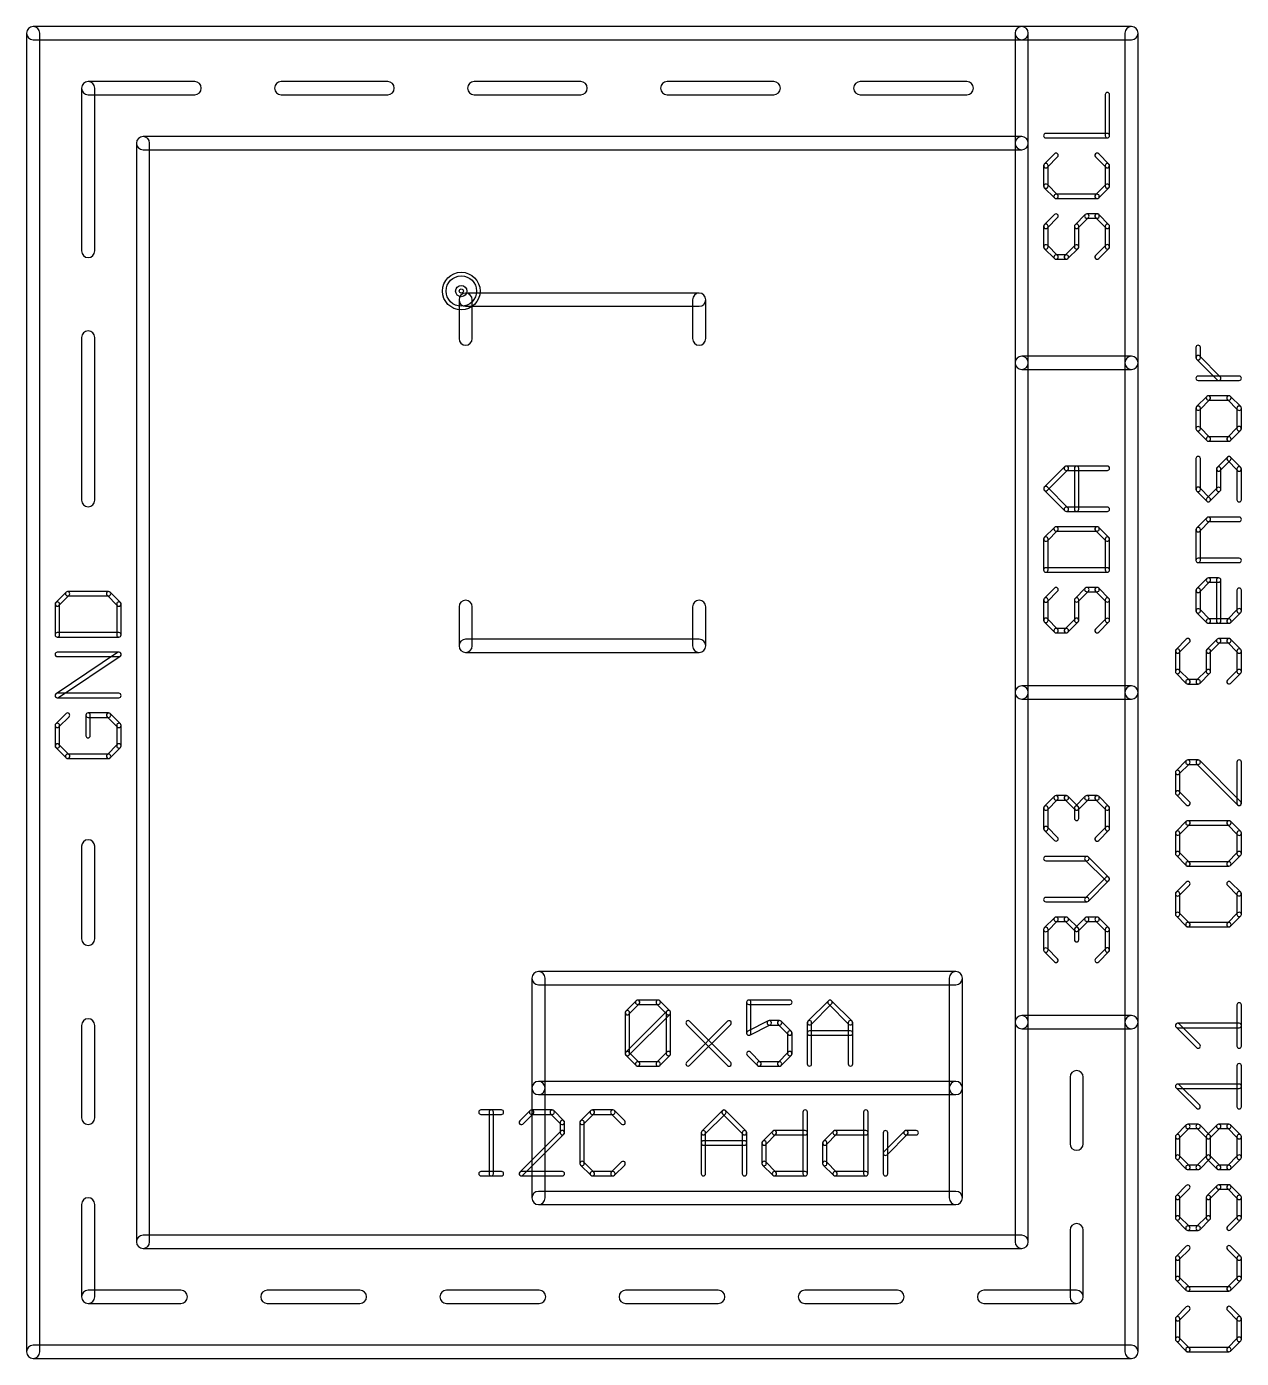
# Model space of a CAD drawing. Extents: x 0 to 11.2, y 0 to 11.2.
# Drawn here: x 1.612 to 2.165, y 3.767 to 4.373 of the extents above; entities that cross this region are included whole.
import ezdxf

# ---------------------------------------------------------------- set-up
doc = ezdxf.new("R2010")
doc.units = 0
doc.layers.add('21', color=253, linetype='CONTINUOUS')

msp = doc.modelspace()

# ---------------------------------------------------------------- linework, layer by layer
at = {"layer": '21'}
for points in [[(1.6176, 3.7697), (1.6176, 4.3697, 1), (1.6116, 4.3697), (1.6116, 3.7697, 1)], [(1.6146, 4.3667), (2.0646, 4.3667, 1), (2.0646, 4.3727), (1.6146, 4.3727, 1)], [(2.0646, 4.3667), (2.1146, 4.3667, 1), (2.1146, 4.3727), (2.0646, 4.3727, 1)], [(2.0676, 4.3197), (2.0676, 4.3697, 1), (2.0616, 4.3697), (2.0616, 4.3197, 1)], [(2.1116, 4.3697), (2.1116, 4.2197, 1), (2.1176, 4.2197), (2.1176, 4.3697, 1)], [(1.6426, 4.270635), (1.6426, 4.3447, 1), (1.6366, 4.3447), (1.6366, 4.270635, 1)], [(1.6396, 4.3417), (1.688104, 4.3417, 1), (1.688104, 4.3477), (1.6396, 4.3477, 1)], [(1.727474, 4.3417), (1.775978, 4.3417, 1), (1.775978, 4.3477), (1.727474, 4.3477, 1)], [(1.815348, 4.3417), (1.863852, 4.3417, 1), (1.863852, 4.3477), (1.815348, 4.3477, 1)], [(1.903222, 4.3417), (1.951726, 4.3417, 1), (1.951726, 4.3477), (1.903222, 4.3477, 1)], [(1.991096, 4.3417), (2.0396, 4.3417, 1), (2.0396, 4.3477), (1.991096, 4.3477, 1)], [(2.1046, 4.323076), (2.1046, 4.341759, 1), (2.1026, 4.341759), (2.1026, 4.323076, 1)], [(1.6646, 4.3167), (2.0646, 4.3167, 1), (2.0646, 4.3227), (1.6646, 4.3227, 1)], [(1.6676, 3.8197), (1.6676, 4.3197, 1), (1.6616, 4.3197), (1.6616, 3.8197, 1)], [(2.0616, 4.3197), (2.0616, 4.2197, 1), (2.0676, 4.2197), (2.0676, 4.3197, 1)], [(2.075576, 4.322076), (2.1036, 4.322076, 1), (2.1036, 4.324076), (2.075576, 4.324076, 1)], [(2.07954, 4.314842), (2.074869, 4.310172, 1), (2.076283, 4.308758), (2.080954, 4.313428, 1)], [(2.104307, 4.310172), (2.099636, 4.314842, 1), (2.098222, 4.313428), (2.102893, 4.308758, 1)], [(2.074576, 4.309465), (2.074576, 4.300123, 1), (2.076576, 4.300123), (2.076576, 4.309465, 1)], [(2.1046, 4.300123), (2.1046, 4.309465, 1), (2.1026, 4.309465), (2.1026, 4.300123, 1)], [(2.074869, 4.299416), (2.07954, 4.294746, 1), (2.080954, 4.29616), (2.076283, 4.300831, 1)], [(2.099636, 4.294746), (2.104307, 4.299416, 1), (2.102893, 4.300831), (2.098222, 4.29616, 1)], [(2.080247, 4.294453), (2.098929, 4.294453, 1), (2.098929, 4.296453), (2.080247, 4.296453, 1)], [(2.07954, 4.287219), (2.074869, 4.282548, 1), (2.076283, 4.281134), (2.080954, 4.285805, 1)], [(2.090295, 4.281134), (2.094966, 4.285805, 1), (2.093552, 4.287219), (2.088881, 4.282548, 1)], [(2.094259, 4.285512), (2.098929, 4.285512, 1), (2.098929, 4.287512), (2.094259, 4.287512, 1)], [(2.098222, 4.285805), (2.102893, 4.281134, 1), (2.104307, 4.282548), (2.099636, 4.287219, 1)], [(2.074576, 4.281841), (2.074576, 4.2725, 1), (2.076576, 4.2725), (2.076576, 4.281841, 1)], [(2.090588, 4.2725), (2.090588, 4.281841, 1), (2.088588, 4.281841), (2.088588, 4.2725, 1)], [(2.1026, 4.281841), (2.1026, 4.2725, 1), (2.1046, 4.2725), (2.1046, 4.281841, 1)], [(2.074869, 4.271793), (2.07954, 4.267122, 1), (2.080954, 4.268536), (2.076283, 4.273207, 1)], [(2.085624, 4.267122), (2.090295, 4.271793, 1), (2.088881, 4.273207), (2.08421, 4.268536, 1)], [(2.102893, 4.273207), (2.098222, 4.268536, 1), (2.099636, 4.267122), (2.104307, 4.271793, 1)], [(2.080247, 4.266829), (2.084917, 4.266829, 1), (2.084917, 4.268829), (2.080247, 4.268829, 1)], [(1.81145, 4.24544), (1.91775, 4.24544, 1), (1.91775, 4.25144), (1.81145, 4.25144, 1)], [(1.80845, 4.24844), (1.80845, 4.230724, 1), (1.81445, 4.230724), (1.81445, 4.24844, 1)], [(1.91475, 4.24844), (1.91475, 4.230724, 1), (1.92075, 4.230724), (1.92075, 4.24844, 1)], [(1.6426, 4.1572), (1.6426, 4.231265, 1), (1.6366, 4.231265), (1.6366, 4.1572, 1)], [(2.145917, 4.222018), (2.145917, 4.226688, 1), (2.143917, 4.226688), (2.143917, 4.222018, 1)], [(2.0616, 4.2197), (2.0616, 4.0697, 1), (2.0676, 4.0697), (2.0676, 4.2197, 1)], [(2.0646, 4.2167), (2.1146, 4.2167, 1), (2.1146, 4.2227), (2.0646, 4.2227, 1)], [(2.1116, 4.2197), (2.1116, 4.0697, 1), (2.1176, 4.0697), (2.1176, 4.2197, 1)], [(2.154966, 4.213384), (2.145624, 4.222725, 1), (2.14421, 4.221311), (2.153552, 4.211969, 1)], [(2.1636, 4.213676), (2.144917, 4.213676, 1), (2.144917, 4.211676), (2.1636, 4.211676, 1)], [(2.148881, 4.204443), (2.14421, 4.199772, 1), (2.145624, 4.198358), (2.150295, 4.203028, 1)], [(2.143917, 4.199065), (2.143917, 4.189724, 1), (2.145917, 4.189724), (2.145917, 4.199065, 1)], [(2.158929, 4.204735), (2.149588, 4.204735, 1), (2.149588, 4.202735), (2.158929, 4.202735, 1)], [(2.164307, 4.199772), (2.159636, 4.204443, 1), (2.158222, 4.203028), (2.162893, 4.198358, 1)], [(2.1646, 4.189724), (2.1646, 4.199065, 1), (2.1626, 4.199065), (2.1626, 4.189724, 1)], [(2.14421, 4.189016), (2.148881, 4.184346, 1), (2.150295, 4.18576), (2.145624, 4.190431, 1)], [(2.159636, 4.184346), (2.164307, 4.189016, 1), (2.162893, 4.190431), (2.158222, 4.18576, 1)], [(2.149588, 4.184053), (2.158929, 4.184053, 1), (2.158929, 4.186053), (2.149588, 4.186053, 1)], [(2.145917, 4.1621), (2.145917, 4.176112, 1), (2.143917, 4.176112), (2.143917, 4.1621, 1)], [(2.158222, 4.176819), (2.153552, 4.172148, 1), (2.154966, 4.170734), (2.159636, 4.175405, 1)], [(2.164307, 4.172148), (2.159636, 4.176819, 1), (2.158222, 4.175405), (2.162893, 4.170734, 1)], [(2.076283, 4.16171), (2.085624, 4.171052, 1), (2.08421, 4.172466), (2.074869, 4.163125, 1)], [(2.084917, 4.170759), (2.1036, 4.170759, 1), (2.1036, 4.172759), (2.084917, 4.172759, 1)], [(2.090588, 4.153076), (2.090588, 4.171759, 1), (2.088588, 4.171759), (2.088588, 4.153076, 1)], [(2.153259, 4.171441), (2.153259, 4.1621, 1), (2.155259, 4.1621), (2.155259, 4.171441, 1)], [(2.1646, 4.157429), (2.1646, 4.171441, 1), (2.1626, 4.171441), (2.1626, 4.157429, 1)], [(2.085624, 4.153783), (2.076283, 4.163125, 1), (2.074869, 4.16171), (2.08421, 4.152369, 1)], [(2.150295, 4.158136), (2.145624, 4.162807, 1), (2.14421, 4.161393), (2.148881, 4.156722, 1)], [(2.153552, 4.162807), (2.148881, 4.158136, 1), (2.150295, 4.156722), (2.154966, 4.161393, 1)], [(2.1036, 4.154076), (2.084917, 4.154076, 1), (2.084917, 4.152076), (2.1036, 4.152076, 1)], [(2.07954, 4.144842), (2.074869, 4.140172, 1), (2.076283, 4.138758), (2.080954, 4.143428, 1)], [(2.098929, 4.145135), (2.080247, 4.145135, 1), (2.080247, 4.143135), (2.098929, 4.143135, 1)], [(2.104307, 4.140172), (2.099636, 4.144842, 1), (2.098222, 4.143428), (2.102893, 4.138758, 1)], [(2.145624, 4.143111), (2.150295, 4.147781, 1), (2.148881, 4.149196), (2.14421, 4.144525, 1)], [(2.149588, 4.147488), (2.1636, 4.147488, 1), (2.1636, 4.149488), (2.149588, 4.149488, 1)], [(2.074576, 4.139465), (2.074576, 4.125453, 1), (2.076576, 4.125453), (2.076576, 4.139465, 1)], [(2.1046, 4.125453), (2.1046, 4.139465, 1), (2.1026, 4.139465), (2.1026, 4.125453, 1)], [(2.145917, 4.129806), (2.145917, 4.143818, 1), (2.143917, 4.143818), (2.143917, 4.129806, 1)], [(2.1636, 4.130806), (2.144917, 4.130806, 1), (2.144917, 4.128806), (2.1636, 4.128806, 1)], [(2.075576, 4.124453), (2.1036, 4.124453, 1), (2.1036, 4.126453), (2.075576, 4.126453, 1)], [(2.145624, 4.115487), (2.150295, 4.120158, 1), (2.148881, 4.121572), (2.14421, 4.116901, 1)], [(2.149588, 4.119865), (2.154259, 4.119865, 1), (2.154259, 4.121865), (2.149588, 4.121865, 1)], [(2.153259, 4.120865), (2.153259, 4.102182, 1), (2.155259, 4.102182), (2.155259, 4.120865, 1)], [(1.62954, 4.115337), (1.624869, 4.110666, 1), (1.626283, 4.109252), (1.630954, 4.113923, 1)], [(1.648929, 4.11563), (1.630247, 4.11563, 1), (1.630247, 4.11363), (1.648929, 4.11363, 1)], [(1.654307, 4.110666), (1.649636, 4.115337, 1), (1.648222, 4.113923), (1.652893, 4.109252, 1)], [(2.07954, 4.117219), (2.074869, 4.112548, 1), (2.076283, 4.111134), (2.080954, 4.115805, 1)], [(2.090295, 4.111134), (2.094966, 4.115805, 1), (2.093552, 4.117219), (2.088881, 4.112548, 1)], [(2.094259, 4.115512), (2.098929, 4.115512, 1), (2.098929, 4.117512), (2.094259, 4.117512, 1)], [(2.098222, 4.115805), (2.102893, 4.111134, 1), (2.104307, 4.112548), (2.099636, 4.117219, 1)], [(2.145917, 4.106853), (2.145917, 4.116194, 1), (2.143917, 4.116194), (2.143917, 4.106853, 1)], [(2.1626, 4.116194), (2.1626, 4.106853, 1), (2.1646, 4.106853), (2.1646, 4.116194, 1)], [(1.624576, 4.109959), (1.624576, 4.095947, 1), (1.626576, 4.095947), (1.626576, 4.109959, 1)], [(1.6546, 4.095947), (1.6546, 4.109959, 1), (1.6526, 4.109959), (1.6526, 4.095947, 1)], [(1.81445, 4.09096), (1.81445, 4.108676, 1), (1.80845, 4.108676), (1.80845, 4.09096, 1)], [(1.92075, 4.09096), (1.92075, 4.108676, 1), (1.91475, 4.108676), (1.91475, 4.09096, 1)], [(2.074576, 4.111841), (2.074576, 4.1025, 1), (2.076576, 4.1025), (2.076576, 4.111841, 1)], [(2.090588, 4.1025), (2.090588, 4.111841, 1), (2.088588, 4.111841), (2.088588, 4.1025, 1)], [(2.1026, 4.111841), (2.1026, 4.1025, 1), (2.1046, 4.1025), (2.1046, 4.111841, 1)], [(2.074869, 4.101793), (2.07954, 4.097122, 1), (2.080954, 4.098536), (2.076283, 4.103207, 1)], [(2.085624, 4.097122), (2.090295, 4.101793, 1), (2.088881, 4.103207), (2.08421, 4.098536, 1)], [(2.102893, 4.103207), (2.098222, 4.098536, 1), (2.099636, 4.097122), (2.104307, 4.101793, 1)], [(2.150295, 4.102889), (2.145624, 4.10756, 1), (2.14421, 4.106146), (2.148881, 4.101475, 1)], [(2.158929, 4.103182), (2.149588, 4.103182, 1), (2.149588, 4.101182), (2.158929, 4.101182, 1)], [(2.162893, 4.10756), (2.158222, 4.102889, 1), (2.159636, 4.101475), (2.164307, 4.106146, 1)], [(1.625576, 4.094947), (1.6536, 4.094947, 1), (1.6536, 4.096947), (1.625576, 4.096947, 1)], [(2.080247, 4.096829), (2.084917, 4.096829, 1), (2.084917, 4.098829), (2.080247, 4.098829, 1)], [(1.81145, 4.08796), (1.91775, 4.08796, 1), (1.91775, 4.09396), (1.81145, 4.09396, 1)], [(2.13954, 4.093948), (2.134869, 4.089278, 1), (2.136283, 4.087864), (2.140954, 4.092534, 1)], [(2.150295, 4.087864), (2.154966, 4.092534, 1), (2.153552, 4.093948), (2.148881, 4.089278, 1)], [(2.154259, 4.092241), (2.158929, 4.092241, 1), (2.158929, 4.094241), (2.154259, 4.094241, 1)], [(2.158222, 4.092534), (2.162893, 4.087864, 1), (2.164307, 4.089278), (2.159636, 4.093948, 1)], [(1.626131, 4.067492), (1.654155, 4.086174, 1), (1.653045, 4.087838), (1.625021, 4.069156, 1)], [(1.6536, 4.088006), (1.625576, 4.088006, 1), (1.625576, 4.086006), (1.6536, 4.086006, 1)], [(2.134576, 4.088571), (2.134576, 4.079229, 1), (2.136576, 4.079229), (2.136576, 4.088571, 1)], [(2.150588, 4.079229), (2.150588, 4.088571, 1), (2.148588, 4.088571), (2.148588, 4.079229, 1)], [(2.1626, 4.088571), (2.1626, 4.079229, 1), (2.1646, 4.079229), (2.1646, 4.088571, 1)], [(2.134869, 4.078522), (2.13954, 4.073852, 1), (2.140954, 4.075266), (2.136283, 4.079937, 1)], [(2.145624, 4.073852), (2.150295, 4.078522, 1), (2.148881, 4.079937), (2.14421, 4.075266, 1)], [(2.162893, 4.079937), (2.158222, 4.075266, 1), (2.159636, 4.073852), (2.164307, 4.078522, 1)], [(2.0616, 4.0697), (2.0616, 3.9197, 1), (2.0676, 3.9197), (2.0676, 4.0697, 1)], [(2.0646, 4.0667), (2.1146, 4.0667, 1), (2.1146, 4.0727), (2.0646, 4.0727, 1)], [(2.1116, 4.0697), (2.1116, 3.9197, 1), (2.1176, 3.9197), (2.1176, 4.0697, 1)], [(2.140247, 4.073559), (2.144917, 4.073559, 1), (2.144917, 4.075559), (2.140247, 4.075559, 1)], [(1.6536, 4.069324), (1.625576, 4.069324, 1), (1.625576, 4.067324), (1.6536, 4.067324, 1)], [(1.62954, 4.06009), (1.624869, 4.055419, 1), (1.626283, 4.054005), (1.630954, 4.058676, 1)], [(1.648929, 4.060383), (1.639588, 4.060383, 1), (1.639588, 4.058383), (1.648929, 4.058383, 1)], [(1.638588, 4.059383), (1.638588, 4.050041, 1), (1.640588, 4.050041), (1.640588, 4.059383, 1)], [(1.654307, 4.055419), (1.649636, 4.06009, 1), (1.648222, 4.058676), (1.652893, 4.054005, 1)], [(1.624576, 4.054712), (1.624576, 4.045371, 1), (1.626576, 4.045371), (1.626576, 4.054712, 1)], [(1.6546, 4.045371), (1.6546, 4.054712, 1), (1.6526, 4.054712), (1.6526, 4.045371, 1)], [(1.624869, 4.044664), (1.62954, 4.039993, 1), (1.630954, 4.041407), (1.626283, 4.046078, 1)], [(1.649636, 4.039993), (1.654307, 4.044664, 1), (1.652893, 4.046078), (1.648222, 4.041407, 1)], [(1.630247, 4.0397), (1.648929, 4.0397, 1), (1.648929, 4.0417), (1.630247, 4.0417, 1)], [(2.13954, 4.038701), (2.134869, 4.034031, 1), (2.136283, 4.032617), (2.140954, 4.037287, 1)], [(2.144917, 4.038994), (2.140247, 4.038994, 1), (2.140247, 4.036994), (2.144917, 4.036994, 1)], [(2.164307, 4.020019), (2.145624, 4.038701, 1), (2.14421, 4.037287), (2.162893, 4.018605, 1)], [(2.1626, 4.037994), (2.1626, 4.019312, 1), (2.1646, 4.019312), (2.1646, 4.037994, 1)], [(2.134576, 4.033324), (2.134576, 4.023982, 1), (2.136576, 4.023982), (2.136576, 4.033324, 1)], [(2.134869, 4.023275), (2.13954, 4.018605, 1), (2.140954, 4.020019), (2.136283, 4.02469, 1)], [(2.076283, 4.016381), (2.080954, 4.021052, 1), (2.07954, 4.022466), (2.074869, 4.017795, 1)], [(2.076576, 4.007747), (2.076576, 4.017088, 1), (2.074576, 4.017088), (2.074576, 4.007747, 1)], [(2.080247, 4.020759), (2.084917, 4.020759, 1), (2.084917, 4.022759), (2.080247, 4.022759, 1)], [(2.08421, 4.021052), (2.088881, 4.016381, 1), (2.090295, 4.017795), (2.085624, 4.022466, 1)], [(2.090295, 4.016381), (2.094966, 4.021052, 1), (2.093552, 4.022466), (2.088881, 4.017795, 1)], [(2.088588, 4.017088), (2.088588, 4.012418, 1), (2.090588, 4.012418), (2.090588, 4.017088, 1)], [(2.094259, 4.020759), (2.098929, 4.020759, 1), (2.098929, 4.022759), (2.094259, 4.022759, 1)], [(2.098222, 4.021052), (2.102893, 4.016381, 1), (2.104307, 4.017795), (2.099636, 4.022466, 1)], [(2.1026, 4.017088), (2.1026, 4.007747, 1), (2.1046, 4.007747), (2.1046, 4.017088, 1)], [(2.080954, 4.003783), (2.076283, 4.008454, 1), (2.074869, 4.00704), (2.07954, 4.002369, 1)], [(2.102893, 4.008454), (2.098222, 4.003783, 1), (2.099636, 4.002369), (2.104307, 4.00704, 1)], [(2.13954, 4.011078), (2.134869, 4.006407, 1), (2.136283, 4.004993), (2.140954, 4.009664, 1)], [(2.134576, 4.0057), (2.134576, 3.996359, 1), (2.136576, 3.996359), (2.136576, 4.0057, 1)], [(2.158929, 4.011371), (2.140247, 4.011371, 1), (2.140247, 4.009371), (2.158929, 4.009371, 1)], [(2.164307, 4.006407), (2.159636, 4.011078, 1), (2.158222, 4.009664), (2.162893, 4.004993, 1)], [(2.1646, 3.996359), (2.1646, 4.0057, 1), (2.1626, 4.0057), (2.1626, 3.996359, 1)], [(1.6366, 3.9997), (1.6366, 3.957613, 1), (1.6426, 3.957613), (1.6426, 3.9997, 1)], [(2.094259, 3.995135), (2.075576, 3.995135, 1), (2.075576, 3.993135), (2.094259, 3.993135, 1)], [(2.104307, 3.985501), (2.094966, 3.994842, 1), (2.093552, 3.993428), (2.102893, 3.984087, 1)], [(2.134869, 3.995652), (2.13954, 3.990981, 1), (2.140954, 3.992395), (2.136283, 3.997066, 1)], [(2.159636, 3.990981), (2.164307, 3.995652, 1), (2.162893, 3.997066), (2.158222, 3.992395, 1)], [(2.140247, 3.990688), (2.158929, 3.990688, 1), (2.158929, 3.992688), (2.140247, 3.992688, 1)], [(2.094966, 3.974746), (2.104307, 3.984087, 1), (2.102893, 3.985501), (2.093552, 3.97616, 1)], [(2.13954, 3.983454), (2.134869, 3.978784, 1), (2.136283, 3.97737), (2.140954, 3.98204, 1)], [(2.164307, 3.978784), (2.159636, 3.983454, 1), (2.158222, 3.98204), (2.162893, 3.97737, 1)], [(2.075576, 3.974453), (2.094259, 3.974453, 1), (2.094259, 3.976453), (2.075576, 3.976453, 1)], [(2.134576, 3.978077), (2.134576, 3.968735, 1), (2.136576, 3.968735), (2.136576, 3.978077, 1)], [(2.1646, 3.968735), (2.1646, 3.978077, 1), (2.1626, 3.978077), (2.1626, 3.968735, 1)], [(2.134869, 3.968028), (2.13954, 3.963358, 1), (2.140954, 3.964772), (2.136283, 3.969442, 1)], [(2.159636, 3.963358), (2.164307, 3.968028, 1), (2.162893, 3.969442), (2.158222, 3.964772, 1)], [(2.076283, 3.961134), (2.080954, 3.965805, 1), (2.07954, 3.967219), (2.074869, 3.962548, 1)], [(2.080247, 3.965512), (2.084917, 3.965512, 1), (2.084917, 3.967512), (2.080247, 3.967512, 1)], [(2.08421, 3.965805), (2.088881, 3.961134, 1), (2.090295, 3.962548), (2.085624, 3.967219, 1)], [(2.090295, 3.961134), (2.094966, 3.965805, 1), (2.093552, 3.967219), (2.088881, 3.962548, 1)], [(2.094259, 3.965512), (2.098929, 3.965512, 1), (2.098929, 3.967512), (2.094259, 3.967512, 1)], [(2.098222, 3.965805), (2.102893, 3.961134, 1), (2.104307, 3.962548), (2.099636, 3.967219, 1)], [(2.140247, 3.963065), (2.158929, 3.963065, 1), (2.158929, 3.965065), (2.140247, 3.965065, 1)], [(2.076576, 3.9525), (2.076576, 3.961841, 1), (2.074576, 3.961841), (2.074576, 3.9525, 1)], [(2.088588, 3.961841), (2.088588, 3.957171, 1), (2.090588, 3.957171), (2.090588, 3.961841, 1)], [(2.1026, 3.961841), (2.1026, 3.9525, 1), (2.1046, 3.9525), (2.1046, 3.961841, 1)], [(2.080954, 3.948536), (2.076283, 3.953207, 1), (2.074869, 3.951793), (2.07954, 3.947122, 1)], [(2.102893, 3.953207), (2.098222, 3.948536, 1), (2.099636, 3.947122), (2.104307, 3.951793, 1)], [(2.0346, 3.9427), (1.8446, 3.9427, 1), (1.8446, 3.9367), (2.0346, 3.9367, 1)], [(1.8416, 3.9397), (1.8416, 3.8897, 1), (1.8476, 3.8897), (1.8476, 3.9397, 1)], [(2.0376, 3.8897), (2.0376, 3.9397, 1), (2.0316, 3.9397), (2.0316, 3.8897, 1)], [(1.885813, 3.923346), (1.890483, 3.928017, 1), (1.889069, 3.929431), (1.884398, 3.92476, 1)], [(1.889776, 3.927724), (1.899117, 3.927724, 1), (1.899117, 3.929724), (1.889776, 3.929724, 1)], [(1.89841, 3.928017), (1.903081, 3.923346, 1), (1.904495, 3.92476), (1.899825, 3.929431, 1)], [(1.959035, 3.929724), (1.940353, 3.929724, 1), (1.940353, 3.927724), (1.959035, 3.927724, 1)], [(1.939353, 3.928724), (1.939353, 3.914712, 1), (1.941353, 3.914712), (1.941353, 3.928724, 1)], [(1.968683, 3.918676), (1.978025, 3.928017, 1), (1.97661, 3.929431), (1.967269, 3.92009, 1)], [(1.97661, 3.928017), (1.985952, 3.918676, 1), (1.987366, 3.92009), (1.978025, 3.929431, 1)], [(2.1646, 3.908818), (2.1646, 3.9275, 1), (2.1626, 3.9275), (2.1626, 3.908818, 1)], [(1.6366, 3.918243), (1.6366, 3.876157, 1), (1.6426, 3.876157), (1.6426, 3.918243, 1)], [(1.885813, 3.904664), (1.904495, 3.923346, 1), (1.903081, 3.92476), (1.884398, 3.906078, 1)], [(1.886106, 3.905371), (1.886106, 3.924053, 1), (1.884106, 3.924053), (1.884106, 3.905371, 1)], [(1.902788, 3.924053), (1.902788, 3.905371, 1), (1.904788, 3.905371), (1.904788, 3.924053, 1)], [(2.0616, 3.9197), (2.0616, 3.8197, 1), (2.0676, 3.8197), (2.0676, 3.9197, 1)], [(2.0646, 3.9167), (2.1146, 3.9167, 1), (2.1146, 3.9227), (2.0646, 3.9227, 1)], [(2.1116, 3.9197), (2.1116, 3.7697, 1), (2.1176, 3.7697), (2.1176, 3.9197, 1)], [(1.912022, 3.918676), (1.930705, 3.899993, 1), (1.932119, 3.901407), (1.913436, 3.92009, 1)], [(1.913436, 3.899993), (1.932119, 3.918676, 1), (1.930705, 3.92009), (1.912022, 3.901407, 1)], [(1.9408, 3.913818), (1.950141, 3.918488, 1), (1.949247, 3.920277), (1.939905, 3.915606, 1)], [(1.949694, 3.918383), (1.954365, 3.918383, 1), (1.954365, 3.920383), (1.949694, 3.920383, 1)], [(1.953657, 3.918676), (1.958328, 3.914005, 1), (1.959742, 3.915419), (1.955072, 3.92009, 1)], [(1.958035, 3.914712), (1.958035, 3.905371, 1), (1.960035, 3.905371), (1.960035, 3.914712, 1)], [(1.968976, 3.9007), (1.968976, 3.919383, 1), (1.966976, 3.919383), (1.966976, 3.9007, 1)], [(1.967976, 3.913712), (1.986659, 3.913712, 1), (1.986659, 3.915712), (1.967976, 3.915712, 1)], [(1.985659, 3.919383), (1.985659, 3.9007, 1), (1.987659, 3.9007), (1.987659, 3.919383, 1)], [(2.145624, 3.909525), (2.136283, 3.918866, 1), (2.134869, 3.917452), (2.14421, 3.908111, 1)], [(2.135576, 3.917159), (2.1636, 3.917159, 1), (2.1636, 3.919159), (2.135576, 3.919159, 1)], [(1.890483, 3.901407), (1.885813, 3.906078, 1), (1.884398, 3.904664), (1.889069, 3.899993, 1)], [(1.903081, 3.906078), (1.89841, 3.901407, 1), (1.899825, 3.899993), (1.904495, 3.904664, 1)], [(1.94573, 3.901407), (1.94106, 3.906078, 1), (1.939646, 3.904664), (1.944316, 3.899993, 1)], [(1.958328, 3.906078), (1.953657, 3.901407, 1), (1.955072, 3.899993), (1.959742, 3.904664, 1)], [(1.899117, 3.9017), (1.889776, 3.9017, 1), (1.889776, 3.8997), (1.899117, 3.8997, 1)], [(1.954365, 3.9017), (1.945023, 3.9017, 1), (1.945023, 3.8997), (1.954365, 3.8997, 1)], [(2.0926, 3.864385), (2.0926, 3.8947, 1), (2.0866, 3.8947), (2.0866, 3.864385, 1)], [(2.1646, 3.881194), (2.1646, 3.899877, 1), (2.1626, 3.899877), (2.1626, 3.881194, 1)], [(1.8476, 3.8397), (1.8476, 3.8897, 1), (1.8416, 3.8897), (1.8416, 3.8397, 1)], [(1.8446, 3.8867), (2.0346, 3.8867, 1), (2.0346, 3.8927), (1.8446, 3.8927, 1)], [(2.0316, 3.8897), (2.0316, 3.8397, 1), (2.0376, 3.8397), (2.0376, 3.8897, 1)], [(2.145624, 3.881901), (2.136283, 3.891243, 1), (2.134869, 3.889828), (2.14421, 3.880487, 1)], [(2.135576, 3.889535), (2.1636, 3.889535, 1), (2.1636, 3.891535), (2.135576, 3.891535, 1)], [(1.818423, 3.877724), (1.827764, 3.877724, 1), (1.827764, 3.879724), (1.818423, 3.879724, 1)], [(1.824094, 3.8507), (1.824094, 3.878724, 1), (1.822094, 3.878724), (1.822094, 3.8507, 1)], [(1.840802, 3.879431), (1.836131, 3.87476, 1), (1.837546, 3.873346), (1.842216, 3.878017, 1)], [(1.850851, 3.879724), (1.841509, 3.879724, 1), (1.841509, 3.877724), (1.850851, 3.877724, 1)], [(1.856228, 3.87476), (1.851558, 3.879431, 1), (1.850143, 3.878017), (1.854814, 3.873346, 1)], [(1.868426, 3.879431), (1.863755, 3.87476, 1), (1.865169, 3.873346), (1.86984, 3.878017, 1)], [(1.878474, 3.879724), (1.869133, 3.879724, 1), (1.869133, 3.877724), (1.878474, 3.877724, 1)], [(1.883852, 3.87476), (1.879181, 3.879431, 1), (1.877767, 3.878017), (1.882438, 3.873346, 1)], [(1.920416, 3.868676), (1.929758, 3.878017, 1), (1.928343, 3.879431), (1.919002, 3.87009, 1)], [(1.928343, 3.878017), (1.937685, 3.868676, 1), (1.939099, 3.87009), (1.929758, 3.879431, 1)], [(1.965015, 3.878724), (1.965015, 3.8507, 1), (1.967015, 3.8507), (1.967015, 3.878724, 1)], [(1.992639, 3.878724), (1.992639, 3.8507, 1), (1.994639, 3.8507), (1.994639, 3.878724, 1)], [(1.856521, 3.869383), (1.856521, 3.874053, 1), (1.854521, 3.874053), (1.854521, 3.869383, 1)], [(1.863462, 3.874053), (1.863462, 3.855371, 1), (1.865462, 3.855371), (1.865462, 3.874053, 1)], [(2.136283, 3.866875), (2.140954, 3.871546, 1), (2.13954, 3.87296), (2.134869, 3.86829, 1)], [(2.140247, 3.871253), (2.144917, 3.871253, 1), (2.144917, 3.873253), (2.140247, 3.873253, 1)], [(2.14421, 3.871546), (2.148881, 3.866875, 1), (2.150295, 3.86829), (2.145624, 3.87296, 1)], [(2.150295, 3.866875), (2.154966, 3.871546, 1), (2.153552, 3.87296), (2.148881, 3.86829, 1)], [(2.154259, 3.871253), (2.158929, 3.871253, 1), (2.158929, 3.873253), (2.154259, 3.873253, 1)], [(2.158222, 3.871546), (2.162893, 3.866875, 1), (2.164307, 3.86829), (2.159636, 3.87296, 1)], [(1.837546, 3.849993), (1.856228, 3.868676, 1), (1.854814, 3.87009), (1.836131, 3.851407, 1)], [(1.920709, 3.8507), (1.920709, 3.869383, 1), (1.918709, 3.869383), (1.918709, 3.8507, 1)], [(1.937392, 3.869383), (1.937392, 3.8507, 1), (1.939392, 3.8507), (1.939392, 3.869383, 1)], [(1.94804, 3.864005), (1.95271, 3.868676, 1), (1.951296, 3.87009), (1.946626, 3.865419, 1)], [(1.952003, 3.868383), (1.966015, 3.868383, 1), (1.966015, 3.870383), (1.952003, 3.870383, 1)], [(1.975663, 3.864005), (1.980334, 3.868676, 1), (1.97892, 3.87009), (1.974249, 3.865419, 1)], [(1.979627, 3.868383), (1.993639, 3.868383, 1), (1.993639, 3.870383), (1.979627, 3.870383, 1)], [(2.00358, 3.8507), (2.00358, 3.869383, 1), (2.00158, 3.869383), (2.00158, 3.8507, 1)], [(2.003287, 3.859334), (2.012628, 3.868676, 1), (2.011214, 3.87009), (2.001873, 3.860748, 1)], [(2.011921, 3.868383), (2.016592, 3.868383, 1), (2.016592, 3.870383), (2.011921, 3.870383, 1)], [(2.136576, 3.858241), (2.136576, 3.867583, 1), (2.134576, 3.867583), (2.134576, 3.858241, 1)], [(2.150588, 3.858241), (2.150588, 3.867583, 1), (2.148588, 3.867583), (2.148588, 3.858241, 1)], [(2.1626, 3.867583), (2.1626, 3.858241, 1), (2.1646, 3.858241), (2.1646, 3.867583, 1)], [(1.919709, 3.863712), (1.938392, 3.863712, 1), (1.938392, 3.865712), (1.919709, 3.865712, 1)], [(1.948333, 3.855371), (1.948333, 3.864712, 1), (1.946333, 3.864712), (1.946333, 3.855371, 1)], [(1.975956, 3.855371), (1.975956, 3.864712, 1), (1.973956, 3.864712), (1.973956, 3.855371, 1)], [(1.863755, 3.854664), (1.868426, 3.849993, 1), (1.86984, 3.851407), (1.865169, 3.856078, 1)], [(1.879181, 3.849993), (1.883852, 3.854664, 1), (1.882438, 3.856078), (1.877767, 3.851407, 1)], [(1.95271, 3.851407), (1.94804, 3.856078, 1), (1.946626, 3.854664), (1.951296, 3.849993, 1)], [(1.980334, 3.851407), (1.975663, 3.856078, 1), (1.974249, 3.854664), (1.97892, 3.849993, 1)], [(2.140954, 3.854278), (2.136283, 3.858948, 1), (2.134869, 3.857534), (2.13954, 3.852864, 1)], [(2.144917, 3.854571), (2.140247, 3.854571, 1), (2.140247, 3.852571), (2.144917, 3.852571, 1)], [(2.148881, 3.858948), (2.14421, 3.854278, 1), (2.145624, 3.852864), (2.150295, 3.857534, 1)], [(2.154966, 3.854278), (2.150295, 3.858948, 1), (2.148881, 3.857534), (2.153552, 3.852864, 1)], [(2.158929, 3.854571), (2.154259, 3.854571, 1), (2.154259, 3.852571), (2.158929, 3.852571, 1)], [(2.162893, 3.858948), (2.158222, 3.854278, 1), (2.159636, 3.852864), (2.164307, 3.857534, 1)], [(1.818423, 3.8497), (1.827764, 3.8497, 1), (1.827764, 3.8517), (1.818423, 3.8517, 1)], [(1.855521, 3.8517), (1.836839, 3.8517, 1), (1.836839, 3.8497), (1.855521, 3.8497, 1)], [(1.869133, 3.8497), (1.878474, 3.8497, 1), (1.878474, 3.8517), (1.869133, 3.8517, 1)], [(1.966015, 3.8517), (1.952003, 3.8517, 1), (1.952003, 3.8497), (1.966015, 3.8497, 1)], [(1.993639, 3.8517), (1.979627, 3.8517, 1), (1.979627, 3.8497), (1.993639, 3.8497, 1)], [(2.0346, 3.8427), (1.8446, 3.8427, 1), (1.8446, 3.8367), (2.0346, 3.8367, 1)], [(2.13954, 3.845337), (2.134869, 3.840666, 1), (2.136283, 3.839252), (2.140954, 3.843923, 1)], [(2.150295, 3.839252), (2.154966, 3.843923, 1), (2.153552, 3.845337), (2.148881, 3.840666, 1)], [(2.154259, 3.84363), (2.158929, 3.84363, 1), (2.158929, 3.84563), (2.154259, 3.84563, 1)], [(2.158222, 3.843923), (2.162893, 3.839252, 1), (2.164307, 3.840666), (2.159636, 3.845337, 1)], [(1.6366, 3.836787), (1.6366, 3.7947, 1), (1.6426, 3.7947), (1.6426, 3.836787, 1)], [(2.134576, 3.839959), (2.134576, 3.830618, 1), (2.136576, 3.830618), (2.136576, 3.839959, 1)], [(2.150588, 3.830618), (2.150588, 3.839959, 1), (2.148588, 3.839959), (2.148588, 3.830618, 1)], [(2.1626, 3.839959), (2.1626, 3.830618, 1), (2.1646, 3.830618), (2.1646, 3.839959, 1)], [(2.134869, 3.829911), (2.13954, 3.82524, 1), (2.140954, 3.826654), (2.136283, 3.831325, 1)], [(2.145624, 3.82524), (2.150295, 3.829911, 1), (2.148881, 3.831325), (2.14421, 3.826654, 1)], [(2.162893, 3.831325), (2.158222, 3.826654, 1), (2.159636, 3.82524), (2.164307, 3.829911, 1)], [(2.0926, 3.7947), (2.0926, 3.825015, 1), (2.0866, 3.825015), (2.0866, 3.7947, 1)], [(2.140247, 3.824947), (2.144917, 3.824947, 1), (2.144917, 3.826947), (2.140247, 3.826947, 1)], [(2.0646, 3.8227), (1.6646, 3.8227, 1), (1.6646, 3.8167), (2.0646, 3.8167, 1)], [(2.13954, 3.817713), (2.134869, 3.813043, 1), (2.136283, 3.811628), (2.140954, 3.816299, 1)], [(2.164307, 3.813043), (2.159636, 3.817713, 1), (2.158222, 3.816299), (2.162893, 3.811628, 1)], [(2.134576, 3.812336), (2.134576, 3.802994, 1), (2.136576, 3.802994), (2.136576, 3.812336, 1)], [(2.1646, 3.802994), (2.1646, 3.812336, 1), (2.1626, 3.812336), (2.1626, 3.802994, 1)], [(2.134869, 3.802287), (2.13954, 3.797616, 1), (2.140954, 3.799031), (2.136283, 3.803701, 1)], [(2.159636, 3.797616), (2.164307, 3.802287, 1), (2.162893, 3.803701), (2.158222, 3.799031, 1)], [(1.6396, 3.7917), (1.681791, 3.7917, 1), (1.681791, 3.7977), (1.6396, 3.7977, 1)], [(1.721162, 3.7917), (1.763353, 3.7917, 1), (1.763353, 3.7977), (1.721162, 3.7977, 1)], [(1.802723, 3.7917), (1.844915, 3.7917, 1), (1.844915, 3.7977), (1.802723, 3.7977, 1)], [(1.884285, 3.7917), (1.926477, 3.7917, 1), (1.926477, 3.7977), (1.884285, 3.7977, 1)], [(1.965847, 3.7917), (2.008038, 3.7917, 1), (2.008038, 3.7977), (1.965847, 3.7977, 1)], [(2.047408, 3.7917), (2.0896, 3.7917, 1), (2.0896, 3.7977), (2.047408, 3.7977, 1)], [(2.140247, 3.797324), (2.158929, 3.797324, 1), (2.158929, 3.799324), (2.140247, 3.799324, 1)], [(2.13954, 3.79009), (2.134869, 3.785419, 1), (2.136283, 3.784005), (2.140954, 3.788676, 1)], [(2.164307, 3.785419), (2.159636, 3.79009, 1), (2.158222, 3.788676), (2.162893, 3.784005, 1)], [(2.134576, 3.784712), (2.134576, 3.775371, 1), (2.136576, 3.775371), (2.136576, 3.784712, 1)], [(2.1646, 3.775371), (2.1646, 3.784712, 1), (2.1626, 3.784712), (2.1626, 3.775371, 1)], [(2.134869, 3.774664), (2.13954, 3.769993, 1), (2.140954, 3.771407), (2.136283, 3.776078, 1)], [(2.159636, 3.769993), (2.164307, 3.774664, 1), (2.162893, 3.776078), (2.158222, 3.771407, 1)], [(2.1146, 3.7727), (1.6146, 3.7727, 1), (1.6146, 3.7667), (2.1146, 3.7667, 1)], [(2.140247, 3.7697), (2.158929, 3.7697, 1), (2.158929, 3.7717), (2.140247, 3.7717, 1)]]:
    msp.add_lwpolyline(points, format="xyb", close=True, dxfattribs=at)
for radius in [0.008568, 0.006937, 0.002568, 0.000937]:
    msp.add_circle((1.809482, 4.252377), radius, dxfattribs=at)

doc.saveas('drawing.dxf')
